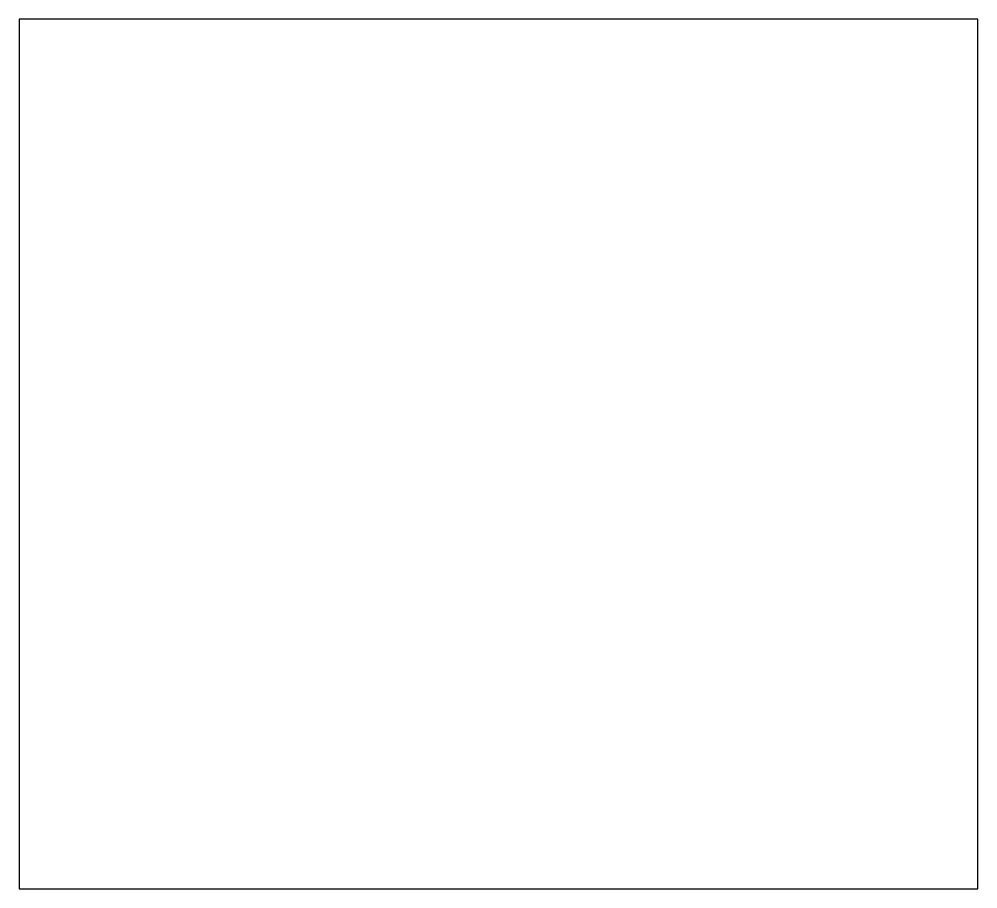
# Model space of a CAD drawing. Header units: millimetres. Extents: x -616 to 6, y -6 to 558.
import ezdxf

# ---------------------------------------------------------------- set-up
doc = ezdxf.new("R2010")
doc.units = ezdxf.units.MM
doc.layers.get('0').update_dxf_attribs({"linetype": 'CONTINUOUS'})

msp = doc.modelspace()

# ---------------------------------------------------------------- linework, layer by layer
msp.add_lwpolyline([(6, 558), (-615.6, 558), (-615.6, -6), (6, -6)], close=True)

doc.saveas('drawing.dxf')
